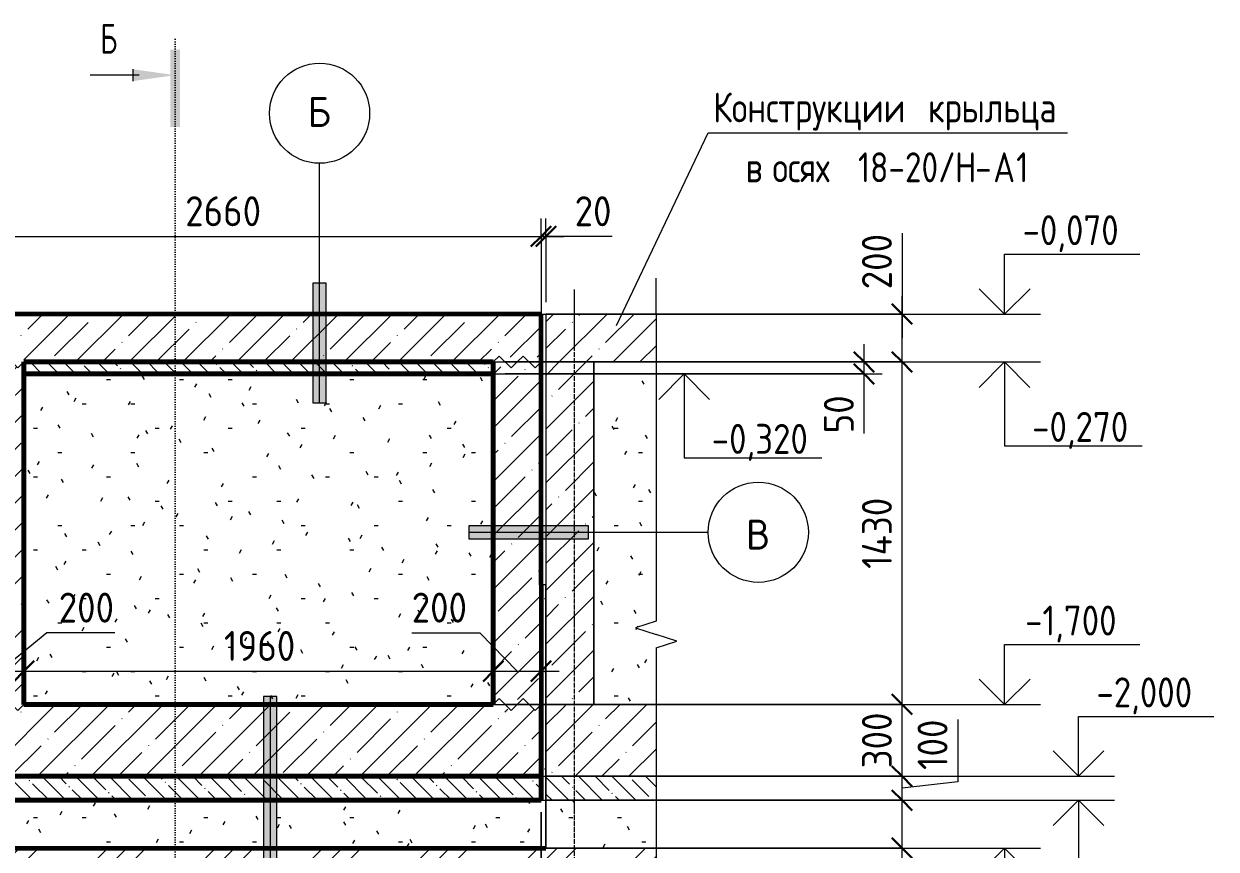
# Model space of a CAD drawing. Header units: millimetres. Extents: x 27128 to 91146, y -4112 to 79300.
# Drawn here: x 63736 to 68715, y -2304 to 1142 of the extents above; entities that cross this region are included whole.
import ezdxf

# ---------------------------------------------------------------- set-up
doc = ezdxf.new("R2010")
doc.units = ezdxf.units.MM
doc.linetypes.add('02 Штрихпунктирная _20 мм_', pattern=[25, 20, -2.5, 0, -2.5])
doc.linetypes.add('04 Пунктир 10мм', pattern=[10, 0, -10])
for name, color, linetype, lineweight in [('AA_Dim', 7, 'Continuous', 9), ('AA_Dim-50', 7, 'Continuous', 9), ('AA_Linii', 7, 'Continuous', 9), ('AA_Oformlenie', 7, 'Continuous', 9), ('AA_Razrez', 7, 'Continuous', 9), ('AA_Vinoska', 7, 'Continuous', 9), ('AA_Visotnaya otmetka', 7, 'Continuous', 9), ('AF_Stena', 7, 'Continuous', 9), ('Оси', 7, 'Continuous', 9)]:
    doc.layers.add(name, color=color, linetype=linetype, lineweight=lineweight)
for name, color, linetype, lineweight, true_color in [('AF_Perekritie', 7, 'Continuous', 60, 0x006a35), ('AF_Perekritie_Грунт', 7, 'Continuous', 60, 0x006a35), ('AF_Perekritie_Опалубка', 7, 'Continuous', 60, 0x006a35), ('AF_Stena_Опалубка', 7, 'Continuous', 20, 0x0063c6), ('KR_Fundament', 7, 'Continuous', 20, 0x804000)]:
    doc.layers.add(name, color=color, linetype=linetype, lineweight=lineweight, true_color=true_color)
doc.styles.add('GOST Common', font='GOST_Common.ttf', dxfattribs={"width": 0.85, "height": 125})
doc.styles.add('GOST Common_1', font='GOST_Common.ttf', dxfattribs={"height": 125})
doc.styles.add('ISOCPEUR', font='isocpeur.TTF', dxfattribs={"width": 0.7, "height": 125})
doc.styles.add('ISOCPEUR_1', font='isocpeur.TTF', dxfattribs={"width": 0.9, "height": 125})
doc.styles.add('ISOCPEUR_2', font='isocpeur.TTF', dxfattribs={"width": 0.85, "height": 125})
doc.dimstyles.new('00_Точн_3_знака__прозр_', dxfattribs={"dimscale": 304.8, "dimtxt": 125.344371, "dimasz": 0.278871, "dimexe": 0.246063, "dimexo": 0.164042, "dimgap": 0.016404, "dimtad": 1, "dimdec": 3, "dimrnd": 0.001, "dimdsep": 46, "dimtxsty": 'ISOCPEUR_1', "dimblk1": 'OBLIQUE', "dimblk2": 'OBLIQUE', "dimsah": 1, "dimcen": 0.09, "dimdle": 0.246063, "dimazin": 0, "dimtfac": 1, "dimtdec": 4, "dimtix": 1, "dimtmove": 1, "dimatfit": 3, "dimfxl": 1, "dimtvp": 1, "dimtolj": 1, "dimtzin": 0, "dimlwd": 18, "dimlwe": 18, "dimarcsym": 2})
doc.dimstyles.new('00_Точн_3_знака__прозр__1', dxfattribs={"dimscale": 304.8, "dimtxt": 125.344371, "dimasz": 0.278871, "dimexe": 0.246063, "dimexo": 0.164042, "dimgap": 0.016404, "dimtad": 1, "dimdec": 3, "dimrnd": 0.001, "dimdsep": 46, "dimtxsty": 'ISOCPEUR_1', "dimblk1": 'OBLIQUE', "dimblk2": 'OBLIQUE', "dimsah": 1, "dimcen": 0.09, "dimdle": 0.246063, "dimazin": 0, "dimtfac": 1, "dimtdec": 4, "dimtix": 1, "dimtmove": 0, "dimatfit": 3, "dimfxl": 1, "dimtvp": 1, "dimtolj": 1, "dimtzin": 0, "dimlwd": 18, "dimlwe": 18, "dimarcsym": 2})
pattern_1 = [(45, (63471.19, -750), (-112.253, 112.253), []), (45, (63583.44, -750), (-112.253, 112.253), [198.438, -39.688, 1.676, -38.011])]
pattern_2 = [(135, (63471.19, -750), (-70.0036, -70.0036), [99, -16.5, 3.3, -16.5]), (135, (63471.19, -680.04), (-70.0036, -70.0036), [])]
pattern_3 = [(0, (63471.19, -750), (406.4, 101.6), [16.764, -288.036, 16.764, -288.036, -1625.6]), (0, (63471.19, -750), (406.4, 101.6), [-609.6, 16.764, -592.836, 16.764, -288.036, -711.2]), (0, (63471.19, -750), (406.4, 101.6), [-1524, 16.764, -186.436, 16.764, -491.236]), (120, (63623.59, -699.2), (-291.1882, 301.1527), [16.764, -288.036, 16.764, -288.036, -1625.6]), (120, (63623.59, -699.2), (-291.1882, 301.1527), [-609.6, 16.764, -592.836, 16.764, -288.036, -711.2]), (120, (63623.59, -699.2), (-291.1882, 301.1527), [-1524, 16.764, -186.436, 16.764, -491.236]), (240, (63674.39, -496), (-115.2118, -402.7527), [16.764, -288.036, 16.764, -288.036, -1625.6]), (240, (63674.39, -496), (-115.2118, -402.7527), [-609.6, 16.764, -592.836, 16.764, -288.036, -711.2]), (240, (63674.39, -496), (-115.2118, -402.7527), [-1524, 16.764, -186.436, 16.764, -491.236])]

# ---------------------------------------------------------------- blocks, each defined once
blk = doc.blocks.new('Сущ песок крыльца 6 - Сущ песок крыльца 6-3862821-А-А Опл')
at = {"layer": 'KR_Fundament', "lineweight": 9}
h = blk.add_hatch(dxfattribs=at)
h.set_pattern_fill('FP_7', style=0, pattern_type=2)
h.set_pattern_definition([(0, (-31944.48, -750), (406.4, 101.6), [16.764, -288.036, 16.764, -288.036, -1625.6]), (0, (-31944.48, -750), (406.4, 101.6), [-609.6, 16.764, -592.836, 16.764, -288.036, -711.2]), (0, (-31944.48, -750), (406.4, 101.6), [-1524, 16.764, -186.436, 16.764, -491.236]), (120, (-31792.08, -699.2), (-291.1882, 301.1527), [16.764, -288.036, 16.764, -288.036, -1625.6]), (120, (-31792.08, -699.2), (-291.1882, 301.1527), [-609.6, 16.764, -592.836, 16.764, -288.036, -711.2]), (120, (-31792.08, -699.2), (-291.1882, 301.1527), [-1524, 16.764, -186.436, 16.764, -491.236]), (240, (-31741.28, -496), (-115.2118, -402.7527), [16.764, -288.036, 16.764, -288.036, -1625.6]), (240, (-31741.28, -496), (-115.2118, -402.7527), [-609.6, 16.764, -592.836, 16.764, -288.036, -711.2]), (240, (-31741.28, -496), (-115.2118, -402.7527), [-1524, 16.764, -186.436, 16.764, -491.236])])
h.paths.add_polyline_path([(-29300.1, -1700), (-29039.7, -1700), (-29039.7, -1464), (-29078.9, -1464), (-29078.9, -1407.7), (-29039.7, -1407.7), (-29126.3, -1380.2), (-29039.7, -1352.7), (-29039.7, -270), (-29300.1, -270), (-29300.1, -1407.7)])
at = {"layer": 'KR_Fundament'}
for p, q in [((-29039.7, -270), (-29300.1, -270)), ((-29300.1, -270), (-29300.1, -1700)), ((-29300.1, -1700), (-29039.7, -1700))]:
    blk.add_line(p, q, dxfattribs=at)
blk = doc.blocks.new('011_ЛинияОбрыва _ЭлУзла_Линия_ - Тип 1-3863014-А-А Опл')
at = {"layer": 'AA_Oformlenie'}
for p, q in [((-29039.7, -70), (-29039.7, -1352.7)), ((-29039.7, -1464), (-29039.7, -2745.5))]:
    blk.add_line(p, q, dxfattribs=at)
blk = doc.blocks.new('Последовательность узлов - 3мм масшт50 маскировка-904230-А-А Опл')
at = {"layer": 'AA_Oformlenie'}
for p, q in [((-34280.1, -1700), (-34255.1, -1675)), ((-34205.1, -1725), (-34255.1, -1675)), ((-34180.1, -1700), (-34155.1, -1675)), ((-34105.1, -1725), (-34155.1, -1675)), ((-34180.1, -1700), (-34205.1, -1725)), ((-34080.1, -1700), (-34105.1, -1725))]:
    blk.add_line(p, q, dxfattribs=at)
blk = doc.blocks.new('Разрез - Номер узла_ спереди-394134-А-А Опл')
at = {"layer": 'AA_Razrez'}
for points in [[(-33294.3, 711.2), (-33334.2, 711.2), (-33334.2, 1034.1), (-33294.3, 1034.1)], [(-33491.2, 902.9), (-33491.2, 952.5), (-33314.5, 927.7)]]:
    blk.add_hatch(color=256, dxfattribs=at).paths.add_polyline_path(points)
for p, q in [((-33491.2, 952.5), (-33491.2, 902.9)), ((-33464.5, 927.7), (-33669.4, 927.7))]:
    blk.add_line(p, q, dxfattribs=at)
blk = doc.blocks.new('Высотные отметки - Стрелка вниз высокая-400290-А-А Опл')
at = {"layer": 'AA_Vinoska'}
for p, q in [((-27425.8, -2100), (-27125.8, -2100)), ((-27275.8, -2100), (-27381.9, -2206.1)), ((-27275.8, -2100), (-27275.8, -2450)), ((-27275.8, -2100), (-27169.8, -2206.1)), ((-27275.8, -2450), (-26700.8, -2450))]:
    blk.add_line(p, q, dxfattribs=at)
blk = doc.blocks.new('Высотные отметки - Стрелка вверх-400292-А-А Опл')
at = {"layer": 'AA_Vinoska'}
for p, q in [((-36819, -950), (-37384, -950)), ((-36819, -1200), (-36819, -950)), ((-36819, -1200), (-36925.1, -1093.9)), ((-36819, -1200), (-36712.9, -1093.9)), ((-36669, -1200), (-36969, -1200))]:
    blk.add_line(p, q, dxfattribs=at)
blk = doc.blocks.new('DIMBLOCK28-А-А Опл')
at = {"layer": 'AA_Dim-50', "color": 30, "lineweight": 30, "true_color": 0xff8000, "transparency": 16777216}
for p, q in [((67403.5, -2100), (67361, -2057.5)), ((67403.5, -2100), (67446, -2142.5)), ((67403.5, -2300), (67361, -2257.5)), ((67403.5, -2300), (67446, -2342.5))]:
    blk.add_line(p, q, dxfattribs=at)
at = {"layer": 'AA_Dim-50', "color": 30, "lineweight": 18, "true_color": 0xff8000, "transparency": 16777216}
for p, q in [((65945.6, -2100), (67478.5, -2100)), ((67403.5, -2100), (65945.6, -2100)), ((67403.5, -2375), (67403.5, -2100)), ((67403.5, -2360.8), (67403.5, -2200)), ((65965.6, -2300), (67478.5, -2300)), ((67403.5, -2300), (65965.6, -2300)), ((67403.5, -2644.9), (67403.5, -2360.8))]:
    blk.add_line(p, q, dxfattribs=at)
at = {"layer": 'AA_Dim-50', "color": 0, "lineweight": 18, "transparency": 16777216, "insert": (67235.6, -2644.9), "char_height": 125, "width": 280.961, "attachment_point": 1, "rotation": 90, "line_spacing_factor": 1.135194, "style": 'ISOCPEUR_1'}
blk.add_mtext('200', dxfattribs=at)
blk = doc.blocks.new('_Oblique')
at = {"color": 0, "linetype": 'ByBlock', "lineweight": -2}
blk.add_line((-0.5, -0.5), (0.5, 0.5), dxfattribs=at)
blk = doc.blocks.new('DIMBLOCK29-А-А Опл')
at = {"layer": 'AA_Dim-50', "color": 30, "lineweight": 18, "true_color": 0xff8000, "transparency": 16777216}
for p, q in [((67635.9, -1763.1), (67635.9, -2023.6)), ((65945.6, -2000), (67478.5, -2000)), ((67403.5, -2000), (65945.6, -2000)), ((67403.5, -2100), (67403.5, -2000)), ((67635.9, -2023.6), (67403.5, -2050)), ((65945.6, -2100), (67478.5, -2100)), ((67403.5, -2100), (65945.6, -2100))]:
    blk.add_line(p, q, dxfattribs=at)
at = {"layer": 'AA_Dim-50', "color": 30, "lineweight": 30, "true_color": 0xff8000, "transparency": 16777216}
for p, q in [((67403.5, -2000), (67361, -1957.5)), ((67403.5, -2000), (67446, -2042.5)), ((67403.5, -2100), (67361, -2057.5)), ((67403.5, -2100), (67446, -2142.5))]:
    blk.add_line(p, q, dxfattribs=at)
at = {"layer": 'AA_Dim-50', "color": 0, "lineweight": 18, "transparency": 16777216, "insert": (67468, -1973.6), "char_height": 125, "width": 252.581, "attachment_point": 1, "rotation": 90, "line_spacing_factor": 1.135194, "style": 'ISOCPEUR_1'}
blk.add_mtext('100', dxfattribs=at)
blk = doc.blocks.new('DIMBLOCK30-А-А Опл')
at = {"layer": 'AA_Dim-50', "color": 30, "lineweight": 30, "true_color": 0xff8000, "transparency": 16777216}
for p, q in [((67403.5, -1700), (67361, -1657.5)), ((67403.5, -1700), (67446, -1742.5)), ((67403.5, -2000), (67361, -1957.5)), ((67403.5, -2000), (67446, -2042.5))]:
    blk.add_line(p, q, dxfattribs=at)
at = {"layer": 'AA_Dim-50', "color": 30, "lineweight": 18, "true_color": 0xff8000, "transparency": 16777216}
for p, q in [((65745.6, -1700), (67478.5, -1700)), ((67403.5, -1700), (65745.6, -1700)), ((67403.5, -2000), (67403.5, -1700)), ((65945.6, -2000), (67478.5, -2000)), ((67403.5, -2000), (65945.6, -2000))]:
    blk.add_line(p, q, dxfattribs=at)
at = {"layer": 'AA_Dim-50', "color": 0, "lineweight": 18, "transparency": 16777216, "insert": (67235.6, -1967.1), "char_height": 125, "width": 280.961, "attachment_point": 1, "rotation": 90, "line_spacing_factor": 1.135194, "style": 'ISOCPEUR_1'}
blk.add_mtext('300', dxfattribs=at)
blk = doc.blocks.new('DIMBLOCK31-А-А Опл')
at = {"layer": 'AA_Dim-50', "color": 30, "lineweight": 30, "true_color": 0xff8000, "transparency": 16777216}
for p, q in [((67403.5, -270), (67361, -227.5)), ((67403.5, -270), (67446, -312.5)), ((67403.5, -1700), (67361, -1657.5)), ((67403.5, -1700), (67446, -1742.5))]:
    blk.add_line(p, q, dxfattribs=at)
at = {"layer": 'AA_Dim-50', "color": 30, "lineweight": 18, "true_color": 0xff8000, "transparency": 16777216}
for p, q in [((65745.6, -270), (67478.5, -270)), ((67403.5, -270), (65745.6, -270)), ((67403.5, -1700), (67403.5, -270)), ((65745.6, -1700), (67478.5, -1700)), ((67403.5, -1700), (65745.6, -1700))]:
    blk.add_line(p, q, dxfattribs=at)
at = {"layer": 'AA_Dim-50', "color": 0, "lineweight": 18, "transparency": 16777216, "insert": (67235.6, -1134), "char_height": 125, "width": 357.586, "attachment_point": 1, "rotation": 90, "line_spacing_factor": 1.135194, "style": 'ISOCPEUR_1'}
blk.add_mtext('1430', dxfattribs=at)
blk = doc.blocks.new('DIMBLOCK32-А-А Опл')
at = {"layer": 'AA_Dim-50', "color": 30, "lineweight": 18, "true_color": 0xff8000, "transparency": 16777216}
for p, q in [((67403.5, 267.8), (67403.5, -16.4)), ((67403.5, -270), (67403.5, 5)), ((67403.5, -16.4), (67403.5, -170)), ((65945.6, -70), (67478.5, -70)), ((67403.5, -70), (65945.6, -70)), ((65745.6, -270), (67478.5, -270)), ((67403.5, -270), (65745.6, -270))]:
    blk.add_line(p, q, dxfattribs=at)
at = {"layer": 'AA_Dim-50', "color": 30, "lineweight": 30, "true_color": 0xff8000, "transparency": 16777216}
for p, q in [((67403.5, -70), (67361, -27.5)), ((67403.5, -70), (67446, -112.5)), ((67403.5, -270), (67361, -227.5)), ((67403.5, -270), (67446, -312.5))]:
    blk.add_line(p, q, dxfattribs=at)
at = {"layer": 'AA_Dim-50', "color": 0, "lineweight": 18, "transparency": 16777216, "insert": (67235.6, 33.6), "char_height": 125, "width": 280.961, "attachment_point": 1, "rotation": 90, "line_spacing_factor": 1.135194, "style": 'ISOCPEUR_1'}
blk.add_mtext('200', dxfattribs=at)
blk = doc.blocks.new('DIMBLOCK37-А-А Опл')
at = {"layer": 'AA_Dim-50', "color": 30, "lineweight": 18, "true_color": 0xff8000, "transparency": 16777216}
for p, q in [((61135.6, 254.2), (61135.6, 329.2)), ((63235.6, 254.2), (63235.6, 329.2)), ((65895.6, 254.2), (65895.6, 329.2)), ((61060.6, 254.2), (63235.6, 254.2)), ((61135.6, 254.2), (61135.6, -1020)), ((63235.6, 254.2), (63235.6, -20)), ((65895.6, 254.2), (65895.6, -220))]:
    blk.add_line(p, q, dxfattribs=at)
at = {"layer": 'AA_Dim-50', "color": 30, "lineweight": 30, "true_color": 0xff8000, "transparency": 16777216}
for p, q in [((61135.6, 254.2), (61093.1, 211.7)), ((61135.6, 254.2), (61178.1, 296.7)), ((63235.6, 254.2), (63193.1, 211.7)), ((63235.6, 254.2), (63278.1, 296.7)), ((65895.6, 254.2), (65853.1, 211.7)), ((65895.6, 254.2), (65938.1, 296.7))]:
    blk.add_line(p, q, dxfattribs=at)
at = {"layer": 'AA_Dim-50', "color": 0, "lineweight": 18, "transparency": 16777216, "insert": (61807.2, 422), "char_height": 125, "width": 908.155, "attachment_point": 1, "line_spacing_factor": 1.135194, "style": 'ISOCPEUR_1'}
blk.add_mtext('7х300=2100', dxfattribs=at)
blk = doc.blocks.new('_None')
blk = doc.blocks.new('DIMBLOCK38-А-А Опл')
at = {"layer": 'AA_Dim-50', "color": 30, "lineweight": 18, "true_color": 0xff8000, "transparency": 16777216}
for p, q in [((63235.6, 254.2), (63235.6, 329.2)), ((65895.6, 254.2), (65895.6, 329.2)), ((65915.6, 254.2), (65915.6, 329.2)), ((63235.6, 254.2), (65895.6, 254.2)), ((63235.6, 254.2), (63235.6, -20)), ((65895.6, 254.2), (65895.6, -220)), ((65915.6, 254.2), (65915.6, -20))]:
    blk.add_line(p, q, dxfattribs=at)
at = {"layer": 'AA_Dim-50', "color": 30, "lineweight": 30, "true_color": 0xff8000, "transparency": 16777216}
for p, q in [((63235.6, 254.2), (63193.1, 211.7)), ((63235.6, 254.2), (63278.1, 296.7)), ((65895.6, 254.2), (65853.1, 211.7)), ((65915.6, 254.2), (65873.1, 211.7)), ((65895.6, 254.2), (65938.1, 296.7)), ((65915.6, 254.2), (65958.1, 296.7))]:
    blk.add_line(p, q, dxfattribs=at)
at = {"layer": 'AA_Dim-50', "color": 0, "lineweight": 18, "transparency": 16777216, "insert": (64409.5, 422), "char_height": 125, "width": 374.614, "attachment_point": 1, "line_spacing_factor": 1.135194, "style": 'ISOCPEUR_1'}
blk.add_mtext('2660', dxfattribs=at)
blk = doc.blocks.new('DIMBLOCK39-А-А Опл')
at = {"layer": 'AA_Dim-50', "color": 30, "lineweight": 18, "true_color": 0xff8000, "transparency": 16777216}
for p, q in [((65895.6, 254.2), (65895.6, 329.2)), ((65915.6, 254.2), (65915.6, 329.2)), ((65895.6, 254.2), (65990.6, 254.2)), ((65895.6, 254.2), (65895.6, -220)), ((65985.8, 254.2), (65905.6, 254.2)), ((65915.6, 254.2), (65915.6, -20)), ((66191.9, 254.2), (65985.8, 254.2))]:
    blk.add_line(p, q, dxfattribs=at)
at = {"layer": 'AA_Dim-50', "color": 30, "lineweight": 30, "true_color": 0xff8000, "transparency": 16777216}
for p, q in [((65895.6, 254.2), (65853.1, 211.7)), ((65915.6, 254.2), (65873.1, 211.7)), ((65895.6, 254.2), (65938.1, 296.7)), ((65915.6, 254.2), (65958.1, 296.7))]:
    blk.add_line(p, q, dxfattribs=at)
at = {"layer": 'AA_Dim-50', "color": 0, "lineweight": 18, "transparency": 16777216, "insert": (66035.8, 422), "char_height": 125, "width": 187.307, "attachment_point": 1, "line_spacing_factor": 1.135194, "style": 'ISOCPEUR_1'}
blk.add_mtext('20', dxfattribs=at)
blk = doc.blocks.new('DIMBLOCK43-А-А Опл')
at = {"layer": 'AA_Dim-50', "color": 30, "lineweight": 18, "true_color": 0xff8000, "transparency": 16777216}
for p, q in [((63831.2, -1401.1), (63635.6, -1561.1)), ((64115.4, -1401.1), (63831.2, -1401.1)), ((63535.6, -1551), (63535.6, -1636.1)), ((63535.6, -1561.1), (63535.6, -1551)), ((63535.6, -1561.1), (63735.6, -1561.1)), ((63735.6, -1551), (63735.6, -1636.1)), ((63735.6, -1561.1), (63735.6, -1551))]:
    blk.add_line(p, q, dxfattribs=at)
at = {"layer": 'AA_Dim-50', "color": 30, "lineweight": 30, "true_color": 0xff8000, "transparency": 16777216}
for p, q in [((63535.6, -1561.1), (63578.1, -1518.6)), ((63735.6, -1561.1), (63778.1, -1518.6)), ((63535.6, -1561.1), (63493.1, -1603.6)), ((63735.6, -1561.1), (63693.1, -1603.6))]:
    blk.add_line(p, q, dxfattribs=at)
at = {"layer": 'AA_Dim-50', "color": 0, "lineweight": 18, "transparency": 16777216, "insert": (63881.2, -1233.2), "char_height": 125, "width": 280.961, "attachment_point": 1, "line_spacing_factor": 1.135194, "style": 'ISOCPEUR_1'}
blk.add_mtext('200', dxfattribs=at)
blk = doc.blocks.new('DIMBLOCK44-А-А Опл')
at = {"layer": 'AA_Dim-50', "color": 30, "lineweight": 30, "true_color": 0xff8000, "transparency": 16777216}
for p, q in [((63735.6, -1561.1), (63778.1, -1518.6)), ((65695.6, -1561.1), (65738.1, -1518.6)), ((63735.6, -1561.1), (63693.1, -1603.6)), ((65695.6, -1561.1), (65653.1, -1603.6))]:
    blk.add_line(p, q, dxfattribs=at)
at = {"layer": 'AA_Dim-50', "color": 30, "lineweight": 18, "true_color": 0xff8000, "transparency": 16777216}
for p, q in [((63735.6, -1551), (63735.6, -1636.1)), ((63735.6, -1561.1), (63735.6, -1551)), ((63735.6, -1561.1), (65695.6, -1561.1)), ((65695.6, -1551), (65695.6, -1636.1)), ((65695.6, -1561.1), (65695.6, -1551))]:
    blk.add_line(p, q, dxfattribs=at)
at = {"layer": 'AA_Dim-50', "color": 0, "lineweight": 18, "transparency": 16777216, "insert": (64571.3, -1393.3), "char_height": 125, "width": 346.234, "attachment_point": 1, "line_spacing_factor": 1.135194, "style": 'ISOCPEUR_1'}
blk.add_mtext('1960', dxfattribs=at)
blk = doc.blocks.new('DIMBLOCK45-А-А Опл')
at = {"layer": 'AA_Dim-50', "color": 30, "lineweight": 18, "true_color": 0xff8000, "transparency": 16777216}
for p, q in [((65355.3, -1401.1), (65639.5, -1401.1)), ((65639.5, -1401.1), (65795.6, -1561.1)), ((65695.6, -1551), (65695.6, -1636.1)), ((65695.6, -1561.1), (65695.6, -1551)), ((65695.6, -1561.1), (65970.6, -1561.1)), ((65895.6, -1551), (65895.6, -1636.1)), ((65895.6, -1561.1), (65895.6, -1551))]:
    blk.add_line(p, q, dxfattribs=at)
at = {"layer": 'AA_Dim-50', "color": 30, "lineweight": 30, "true_color": 0xff8000, "transparency": 16777216}
for p, q in [((65695.6, -1561.1), (65738.1, -1518.6)), ((65895.6, -1561.1), (65938.1, -1518.6)), ((65695.6, -1561.1), (65653.1, -1603.6)), ((65895.6, -1561.1), (65853.1, -1603.6))]:
    blk.add_line(p, q, dxfattribs=at)
at = {"layer": 'AA_Dim-50', "color": 0, "lineweight": 18, "transparency": 16777216, "insert": (65355.3, -1233.2), "char_height": 125, "width": 280.961, "attachment_point": 1, "line_spacing_factor": 1.135194, "style": 'ISOCPEUR_1'}
blk.add_mtext('200', dxfattribs=at)
blk = doc.blocks.new('010_Флажок только номер _ТиповАннот_ - Узел А-3858033-А-А Опл')
at = {"layer": 'AA_Vinoska'}
blk.add_hatch(color=256, dxfattribs=at).paths.add_polyline_path([(-30679.1, -2416.4), (-30679.1, -1666.4), (-30624.1, -1666.4), (-30624.1, -2416.4)])
for p, q in [((-30624.1, -1666.4), (-30679.1, -1666.4)), ((-30679.1, -1666.4), (-30679.1, -2416.4)), ((-30651.6, -1666.4), (-30651.6, -2916.4)), ((-30624.1, -2416.4), (-30624.1, -1666.4)), ((-30679.1, -2416.4), (-30624.1, -2416.4))]:
    blk.add_line(p, q, dxfattribs=at)
blk.add_circle((-30651.6, -3125.5), 209.1, dxfattribs=at)
blk = doc.blocks.new('010_Флажок только номер _ТиповАннот_ - Узел В-3858277-А-А Опл')
at = {"layer": 'AA_Vinoska'}
blk.add_hatch(color=256, dxfattribs=at).paths.add_polyline_path([(-29322, -1008.6), (-29822, -1008.6), (-29822, -953.6), (-29322, -953.6)])
for p, q in [((-29322, -953.6), (-29822, -953.6)), ((-29822, -953.6), (-29822, -1008.6)), ((-29822, -981.1), (-28822, -981.1)), ((-29322, -1008.6), (-29322, -953.6)), ((-29822, -1008.6), (-29322, -1008.6))]:
    blk.add_line(p, q, dxfattribs=at)
blk.add_circle((-28613, -981.1), 209.1, dxfattribs=at)
blk = doc.blocks.new('010_Флажок только номер _ТиповАннот_ - Узел Б-3879313-А-А Опл')
at = {"layer": 'AA_Vinoska'}
blk.add_hatch(color=256, dxfattribs=at).paths.add_polyline_path([(-30417.6, 59.6), (-30417.6, -440.4), (-30472.6, -440.4), (-30472.6, 59.6)])
for p, q in [((-30445.1, -440.4), (-30445.1, 559.6)), ((-30417.6, 59.6), (-30472.6, 59.6)), ((-30472.6, 59.6), (-30472.6, -440.4)), ((-30417.6, -440.4), (-30417.6, 59.6)), ((-30472.6, -440.4), (-30417.6, -440.4))]:
    blk.add_line(p, q, dxfattribs=at)
blk.add_circle((-30445.1, 768.7), 209.1, dxfattribs=at)
blk = doc.blocks.new('DIMBLOCK48-А-А Опл')
at = {"layer": 'AA_Dim-50', "color": 30, "lineweight": 18, "true_color": 0xff8000, "transparency": 16777216}
for p, q in [((67244.5, -395), (67244.5, -195)), ((65745.6, -270), (67319.5, -270)), ((67244.5, -270), (65745.6, -270)), ((67244.5, -362.1), (67244.5, -295)), ((65745.6, -320), (67319.5, -320)), ((67244.5, -320), (65745.6, -320)), ((67244.5, -568.2), (67244.5, -362.1))]:
    blk.add_line(p, q, dxfattribs=at)
at = {"layer": 'AA_Dim-50', "color": 30, "lineweight": 30, "true_color": 0xff8000, "transparency": 16777216}
for p, q in [((67244.5, -270), (67202, -227.5)), ((67244.5, -320), (67202, -277.5)), ((67244.5, -270), (67287, -312.5)), ((67244.5, -320), (67287, -362.5))]:
    blk.add_line(p, q, dxfattribs=at)
at = {"layer": 'AA_Dim-50', "color": 0, "lineweight": 18, "transparency": 16777216, "insert": (67076.7, -568.2), "char_height": 125, "width": 187.307, "attachment_point": 1, "rotation": 90, "line_spacing_factor": 1.135194, "style": 'ISOCPEUR_1'}
blk.add_mtext('50', dxfattribs=at)
blk = doc.blocks.new('DIMBLOCK51-А-А Опл')
at = {"layer": 'AA_Dim-50', "color": 30, "lineweight": 18, "true_color": 0xff8000, "transparency": 16777216}
for p, q in [((61035.6, -2050), (61035.6, -3491.5)), ((61035.6, -3416.5), (61035.6, -2050)), ((65895.6, -2150), (65895.6, -3491.5)), ((65895.6, -3416.5), (65895.6, -2150)), ((61035.6, -3416.5), (65895.6, -3416.5))]:
    blk.add_line(p, q, dxfattribs=at)
at = {"layer": 'AA_Dim-50', "color": 30, "lineweight": 30, "true_color": 0xff8000, "transparency": 16777216}
for p, q in [((61035.6, -3416.5), (61078.1, -3374)), ((65895.6, -3416.5), (65938.1, -3374)), ((61035.6, -3416.5), (60993.1, -3459)), ((65895.6, -3416.5), (65853.1, -3459))]:
    blk.add_line(p, q, dxfattribs=at)
at = {"layer": 'AA_Dim-50', "color": 0, "lineweight": 18, "transparency": 16777216, "insert": (63304.8, -3248.7), "char_height": 125, "width": 385.966, "attachment_point": 1, "line_spacing_factor": 1.135194, "style": 'ISOCPEUR_1'}
blk.add_mtext('4860', dxfattribs=at)
blk = doc.blocks.new('DIMBLOCK52-А-А Опл')
at = {"layer": 'AA_Dim-50', "color": 30, "lineweight": 18, "true_color": 0xff8000, "transparency": 16777216}
for p, q in [((65895.6, -2150), (65895.6, -3491.5)), ((65895.6, -3416.5), (65895.6, -2150)), ((65895.6, -3416.5), (66110.6, -3416.5)), ((66097.6, -3416.5), (65965.6, -3416.5)), ((66035.6, -3406.4), (66035.6, -3491.5)), ((66035.6, -3416.5), (66035.6, -3406.4)), ((66367.6, -3416.5), (66097.6, -3416.5))]:
    blk.add_line(p, q, dxfattribs=at)
at = {"layer": 'AA_Dim-50', "color": 30, "lineweight": 30, "true_color": 0xff8000, "transparency": 16777216}
for p, q in [((65895.6, -3416.5), (65938.1, -3374)), ((66035.6, -3416.5), (66078.1, -3374)), ((65895.6, -3416.5), (65853.1, -3459)), ((66035.6, -3416.5), (65993.1, -3459))]:
    blk.add_line(p, q, dxfattribs=at)
at = {"layer": 'AA_Dim-50', "color": 0, "lineweight": 18, "transparency": 16777216, "insert": (66147.6, -3248.7), "char_height": 125, "width": 263.933, "attachment_point": 1, "line_spacing_factor": 1.135194, "style": 'ISOCPEUR_1'}
blk.add_mtext('140', dxfattribs=at)
blk = doc.blocks.new('010_Текст с выноской - Текст 2 строки-3720126-А-А Опл')
at = {"layer": 'AA_Vinoska'}
blk.add_line((-28822, 686.4), (-27322, 686.4), dxfattribs=at)

msp = doc.modelspace()

# ---------------------------------------------------------------- hatches: boundary and pattern name
at = {"layer": 'AF_Perekritie', "lineweight": 9}
h = msp.add_hatch(dxfattribs=at)
h.set_pattern_fill('FP_4', style=0, pattern_type=2)
h.set_pattern_definition(pattern_1)
h.paths.add_polyline_path([(64796.1681, -270), (65695.6088, -270), (65695.6088, -250), (65895.6088, -250), (65895.6088, -70), (63535.6088, -70), (63535.6088, -250), (63735.6088, -250), (63735.6088, -270)])
h = msp.add_hatch(dxfattribs=at)
h.set_pattern_fill('FP_4', style=0, pattern_type=2)
h.set_pattern_definition(pattern_1)
h.paths.add_polyline_path([(65915.6088, -270), (66376.0151, -270), (66376.0151, -70), (65915.6088, -70)])
h = msp.add_hatch(dxfattribs=at)
h.set_pattern_fill('FP_6', style=0, pattern_type=2)
h.set_pattern_definition(pattern_2)
h.paths.add_polyline_path([(63735.6088, -320), (65695.6088, -320), (65695.6088, -270), (63735.6088, -270), (63735.6088, -290)])
h = msp.add_hatch(dxfattribs=at)
h.set_pattern_fill('FP_5', style=0, pattern_type=2)
h.set_pattern_definition([(45, (63471.2, -750), (-224.506, 224.506), []), (45, (63550.56, -750), (0, 449.013), []), (45, (63391.8, -750), (0, 449.013), [])])
h.paths.add_polyline_path([(60125.315, -2745.4713), (63340.6088, -2745.4713), (63368.1088, -2658.8688), (63395.6088, -2745.4713), (63395.6088, -2706.2186), (63451.9174, -2706.2186), (63451.9174, -2745.4713), (66376.0151, -2745.4713), (66376.0151, -2300), (60435.6088, -2300), (59885.6088, -1200), (59535.6088, -1200), (59535.6088, -1917.7357), (59622.2113, -1945.2357), (59535.6088, -1972.7357), (59574.8615, -1972.7357), (59574.8615, -2029.0443), (59535.6088, -2029.0443), (59535.6088, -2745.4713), (59622.2113, -2745.4713)])
h = msp.add_hatch(dxfattribs=at)
h.set_pattern_fill('FP_4', style=0, pattern_type=2)
h.set_pattern_definition(pattern_1)
h.paths.add_polyline_path([(65695.6088, -2000), (65895.6088, -2000), (65895.6088, -1720), (65695.6088, -1720), (65695.6088, -1700), (63735.6088, -1700), (63735.6088, -1720), (63535.6088, -1720), (63535.6088, -1700), (61335.6088, -1700), (61335.6088, -1720), (61135.6088, -1720), (61135.6088, -1700), (61035.6088, -1700), (61035.6088, -2000), (64796.1681, -2000)])
h = msp.add_hatch(dxfattribs=at)
h.set_pattern_fill('FP_4', style=0, pattern_type=2)
h.set_pattern_definition(pattern_1)
h.paths.add_polyline_path([(65915.6088, -2000), (66376.0151, -2000), (66376.0151, -1700), (65915.6088, -1700)])
h = msp.add_hatch(dxfattribs=at)
h.set_pattern_fill('FP_6', style=0, pattern_type=2)
h.set_pattern_definition(pattern_2)
h.paths.add_polyline_path([(63007.3989, -2100), (65895.6088, -2100), (65895.6088, -2000), (60935.6088, -2000), (60935.6088, -2100), (61218.6296, -2100)])
h = msp.add_hatch(dxfattribs=at)
h.set_pattern_fill('FP_6', style=0, pattern_type=2)
h.set_pattern_definition(pattern_2)
h.paths.add_polyline_path([(65915.6088, -2100), (66376.0151, -2100), (66376.0151, -2000), (65915.6088, -2000)])
at = {"layer": 'AF_Stena'}
h = msp.add_hatch(dxfattribs=at)
h.set_pattern_fill('FP_4', color=256, style=0, pattern_type=2)
h.set_pattern_definition(pattern_1)
h.paths.add_polyline_path([(63735.6088, -1680), (63735.6088, -290), (63535.6088, -290), (63535.6088, -1680), (63635.6088, -1680)])
h = msp.add_hatch(dxfattribs=at)
h.set_pattern_fill('FP_4', color=256, style=0, pattern_type=2)
h.set_pattern_definition(pattern_1)
h.paths.add_polyline_path([(65703.6088, -1680), (65895.6088, -1680), (65895.6088, -290), (65695.6088, -290), (65695.6088, -1680)])
h = msp.add_hatch(dxfattribs=at)
h.set_pattern_fill('FP_4', color=256, style=0, pattern_type=2)
h.set_pattern_definition(pattern_1)
h.paths.add_polyline_path([(66115.6088, -1700), (66115.6088, -270), (65915.6088, -270), (65915.6088, -1700)])
at = {"layer": 'KR_Fundament', "lineweight": 9}
h = msp.add_hatch(dxfattribs=at)
h.set_pattern_fill('FP_7', style=0, pattern_type=2)
h.set_pattern_definition(pattern_3)
h.paths.add_polyline_path([(63007.3989, -1700), (63535.6088, -1700), (63535.6088, -320), (63494.6258, -320), (61335.6088, -1399.5085), (61335.6088, -1700)])
h.paths.add_polyline_path([(65695.6088, -1700), (65695.6088, -320), (63735.6088, -320), (63735.6088, -1700), (64796.1681, -1700)])
h = msp.add_hatch(dxfattribs=at)
h.set_pattern_fill('FP_7', style=0, pattern_type=2)
h.set_pattern_definition(pattern_3)
h.paths.add_polyline_path([(65915.6088, -2300), (65915.6088, -1200), (65895.6088, -1200), (65895.6088, -2100), (60935.6088, -2100), (60935.6088, -2000), (61035.6088, -2000), (61035.6088, -1700), (61135.6088, -1700), (61135.6088, -1200), (59885.6088, -1200), (60435.6088, -2300), (64796.1681, -2300)])
h = msp.add_hatch(dxfattribs=at)
h.set_pattern_fill('FP_7', style=0, pattern_type=2)
h.set_pattern_definition(pattern_3)
h.paths.add_polyline_path([(65915.6088, -2300), (66376.0151, -2300), (66376.0151, -2100), (65915.6088, -2100)])

# ---------------------------------------------------------------- linework, layer by layer
at = {"layer": 'AA_Linii'}
for p, q in [((65915.6088, -1200), (65895.6088, -1200)), ((65915.6088, -2300), (65915.6088, -1200))]:
    msp.add_line(p, q, dxfattribs=at)
at = {"layer": 'AA_Razrez', "color": 7, "linetype": '04 Пунктир 10мм', "true_color": 0xffffff}
msp.add_line((64367.0964, 1077.709), (64367.0964, -3149.9748), dxfattribs=at)
at = {"layer": 'AA_Vinoska'}
for p, q in [((66210.0065, -118.3005), (66593.7033, 686.419)), ((66376.0151, -70), (66376.0151, 80)), ((66376.0151, -1352.7357), (66289.4125, -1380.2357)), ((66289.4125, -1380.2357), (66376.0151, -1407.7357)), ((66462.6652, -1435.89), (66376.0151, -1407.7357)), ((66376.0151, -1464.0443), (66462.6652, -1435.89))]:
    msp.add_line(p, q, dxfattribs=at)
at = {"layer": 'AA_Visotnaya otmetka', "color": 92, "true_color": 0x00cc00}
for p, q in [((64532.454, -70), (67536.6571, -70)), ((67536.6571, -70), (67831.3474, -70)), ((65501.3358, -1700), (67126.5908, -1700)), ((67126.5908, -1700), (67831.3474, -1700)), ((65611.3615, -2000), (67870.5914, -2000)), ((67870.5914, -2000), (68139.8467, -2000))]:
    msp.add_line(p, q, dxfattribs=at)
at = {"layer": 'AA_Visotnaya otmetka'}
for p, q in [((65532.0015, -270), (67324.8231, -270)), ((67324.8231, -270), (67831.3474, -270)), ((65592.22, -320), (65999.8148, -320)), ((65999.8148, -320), (66493.2192, -320)), ((64651.0497, -2100), (65738.4336, -2100)), ((65738.4336, -2100), (68139.8467, -2100)), ((65338.7455, -2300), (66110.1844, -2300)), ((66110.1844, -2300), (67831.3474, -2300))]:
    msp.add_line(p, q, dxfattribs=at)
at = {"layer": 'AF_Perekritie_Грунт', "lineweight": 20}
for p, q in [((65915.6088, -2300), (60435.6088, -2300)), ((66376.0151, -2300), (65915.6088, -2300))]:
    msp.add_line(p, q, dxfattribs=at)
at = {"layer": 'AF_Perekritie_Опалубка'}
for p, q in [((65895.6088, -70), (63535.6088, -70)), ((65895.6088, -270), (65895.6088, -70)), ((63735.6088, -270), (65695.6088, -270))]:
    msp.add_line(p, q, dxfattribs=at)
at = {"layer": 'AF_Perekritie_Опалубка', "lineweight": 20}
for p, q in [((66376.0151, -70), (65915.6088, -70)), ((65915.6088, -70), (65915.6088, -270)), ((65915.6088, -270), (66376.0151, -270))]:
    msp.add_line(p, q, dxfattribs=at)
at = {"layer": 'AF_Stena_Опалубка', "lineweight": 60}
for p, q in [((63735.6088, -1700), (63735.6088, -270)), ((65695.6088, -270), (65695.6088, -1700)), ((65895.6088, -1200), (65895.6088, -270))]:
    msp.add_line(p, q, dxfattribs=at)
at = {"layer": 'AF_Stena_Опалубка'}
for p, q in [((65695.6088, -270), (63735.6088, -270)), ((65695.6088, -1700), (65695.6088, -270)), ((66115.6088, -270), (65915.6088, -270)), ((65915.6088, -270), (65915.6088, -1700)), ((66115.6088, -1700), (66115.6088, -270)), ((66376.0151, -270), (66115.6088, -270)), ((66115.6088, -270), (66115.6088, -1700)), ((65895.6088, -1700), (65895.6088, -1200)), ((63735.6088, -1700), (65695.6088, -1700)), ((65915.6088, -1700), (66115.6088, -1700)), ((66115.6088, -1700), (66376.0151, -1700))]:
    msp.add_line(p, q, dxfattribs=at)
at = {"layer": 'KR_Fundament', "lineweight": 60}
for p, q in [((65695.6088, -270), (63735.6088, -270)), ((63735.6088, -270), (63735.6088, -320)), ((65695.6088, -320), (65695.6088, -270)), ((65695.6088, -320), (63735.6088, -320)), ((63735.6088, -320), (63735.6088, -1700)), ((63735.6088, -320), (65695.6088, -320)), ((65695.6088, -1700), (65695.6088, -320)), ((65895.6088, -1200), (65895.6088, -2100)), ((65695.6088, -1700), (63735.6088, -1700)), ((63735.6088, -1700), (65695.6088, -1700)), ((65895.6088, -2000), (65895.6088, -1700)), ((65895.6088, -2000), (60935.6088, -2000)), ((61035.6088, -2000), (65895.6088, -2000)), ((65895.6088, -2100), (65895.6088, -2000)), ((60935.6088, -2100), (65895.6088, -2100)), ((65895.6088, -2100), (60935.6088, -2100)), ((60435.6088, -2300), (65915.6088, -2300))]:
    msp.add_line(p, q, dxfattribs=at)
at = {"layer": 'KR_Fundament'}
for p, q in [((66376.0151, -1700), (65915.6088, -1700)), ((65915.6088, -1700), (65915.6088, -2000)), ((65915.6088, -2000), (66376.0151, -2000)), ((66376.0151, -2000), (65915.6088, -2000)), ((65915.6088, -2000), (65915.6088, -2100)), ((66376.0151, -2100), (65915.6088, -2100)), ((65915.6088, -2100), (65915.6088, -2300)), ((65915.6088, -2100), (66376.0151, -2100)), ((65915.6088, -2300), (66376.0151, -2300))]:
    msp.add_line(p, q, dxfattribs=at)
at = {"layer": 'Оси'}
msp.add_line((66035.6088, -216.7931), (66035.6088, 33.2069), dxfattribs=at)
at = {"layer": 'Оси', "linetype": '02 Штрихпунктирная _20 мм_'}
msp.add_line((66035.6088, -3461.6561), (66035.6088, -216.7931), dxfattribs=at)

# ---------------------------------------------------------------- block references
at = {"layer": 'AA_Oformlenie'}
for name, p in [('011_ЛинияОбрыва _ЭлУзла_Линия_ - Тип 1-3863014-А-А Опл', (95415.6704, 0)), ('Последовательность узлов - 3мм масшт50 маскировка-904230-А-А Опл', (97815.6704, 1430)), ('Последовательность узлов - 3мм масшт50 маскировка-904230-А-А Опл', (99975.6704, 1430)), ('Последовательность узлов - 3мм масшт50 маскировка-904230-А-А Опл', (97815.6704, 0)), ('Последовательность узлов - 3мм масшт50 маскировка-904230-А-А Опл', (99975.6704, 0))]:
    msp.add_blockref(name, p, dxfattribs=at)
at = {"layer": 'AA_Razrez'}
msp.add_blockref('Разрез - Номер узла_ спереди-394134-А-А Опл', (97681.6363, 0), dxfattribs=at)
at = {"layer": 'AA_Vinoska'}
for name in ['010_Флажок только номер _ТиповАннот_ - Узел Б-3879313-А-А Опл', '010_Текст с выноской - Текст 2 строки-3720126-А-А Опл', '010_Флажок только номер _ТиповАннот_ - Узел В-3858277-А-А Опл', '010_Флажок только номер _ТиповАннот_ - Узел А-3858033-А-А Опл', 'Высотные отметки - Стрелка вниз высокая-400290-А-А Опл']:
    msp.add_blockref(name, (95415.6704, 0), dxfattribs=at)
at = {"layer": 'AA_Visotnaya otmetka', "extrusion": (0, 0, -1)}
for p in [(-31012.3572, 1130), (-31012.3572, -500), (-31320.8566, -800)]:
    msp.add_blockref('Высотные отметки - Стрелка вверх-400292-А-А Опл', p, dxfattribs=at)
at = {"layer": 'AA_Visotnaya otmetka'}
for p in [(95107.171, 1830), (93769.0428, 1780), (95107.171, -200)]:
    msp.add_blockref('Высотные отметки - Стрелка вниз высокая-400290-А-А Опл', p, dxfattribs=at)
at = {"layer": 'KR_Fundament'}
msp.add_blockref('Сущ песок крыльца 6 - Сущ песок крыльца 6-3862821-А-А Опл', (95415.6704, 0), dxfattribs=at)

# ---------------------------------------------------------------- texts
at = {"layer": 'AA_Razrez', "insert": (64054.5528, 1142.4396), "char_height": 125, "width": 84.177187, "attachment_point": 1, "style": 'ISOCPEUR'}
msp.add_mtext('\\fISOCPEUR|b0|i0|c204|p34|;\\W.7;Б', dxfattribs=at)
at = {"layer": 'AA_Vinoska', "char_height": 125, "attachment_point": 1}
for s, insert, width, style in [('Конструкции', (66614.63, 855.5342), 1042.594594, 'GOST Common'), ('\\fGOST Common|b0|i0|c204|p34|;\\W.85; ', (67474.8565, 855.5342), 44.293234, 'GOST Common'), ('\\fGOST Common|b0|i0|c204|p34|;Б', (64920.6311, 836.6855), 120.253125, 'GOST Common_1'), ('крыльца', (67511.4021, 855.5342), 674.620031, 'GOST Common'), ('\\fGOST Common|b0|i0|c204|p34|;\\W.85; ', (66825.4698, 605.5342), 44.293234, 'GOST Common'), (' 18-20/', (67154.38, 605.5342), 568.997703, 'GOST Common'), ('\\fGOST Common|b0|i0|c204|p34|;\\W.85;Н', (67623.85, 605.5342), 102.215156, 'GOST Common'), ('\\fGOST Common|b0|i0|c204|p34|;\\W.85;А', (67784.0883, 605.5342), 115.843844, 'GOST Common'), ('\\fGOST Common|b0|i0|c204|p34|;\\W.85;1', (67879.669, 605.5342), 64.736266, 'GOST Common'), ('\\fGOST Common|b0|i0|c204|p34|;\\W.85;в', (66749.5675, 605.5342), 91.993641, 'GOST Common'), ('осях', (66862.0154, 605.5342), 354.345875, 'GOST Common'), ('\\fGOST Common|b0|i0|c204|p34|;\\W.85;-', (67708.1859, 605.5342), 91.993641, 'GOST Common'), ('\\fGOST Common|b0|i0|c204|p34|;В', (66751.451, -928.326), 124.261562, 'GOST Common_1')]:
    msp.add_mtext(s, dxfattribs=dict(at, insert=insert, width=width, style=style))
at = {"layer": 'AA_Visotnaya otmetka', "color": 92, "true_color": 0x00cc00, "char_height": 125, "attachment_point": 1, "line_spacing_factor": 1.135194, "style": 'ISOCPEUR_2'}
for s, insert, width in [('-0,070', (67906.4312, 342.8398), 479.798668), ('-1,700', (67917.0851, -1287.1602), 454.22946), ('-2,000', (68214.9306, -1587.1602), 479.798668)]:
    msp.add_mtext(s, dxfattribs=dict(at, insert=insert, width=width))
at = {"layer": 'AA_Visotnaya otmetka', "char_height": 125, "width": 479.798668, "attachment_point": 1, "line_spacing_factor": 1.135194, "style": 'ISOCPEUR_2'}
for s, insert in [('-0,270', (67946.4312, -478.659)), ('-0,320', (66608.3031, -528.659))]:
    msp.add_mtext(s, dxfattribs=dict(at, insert=insert))

# ---------------------------------------------------------------- dimensions: what is measured, and where the dimension line sits
at = {"layer": 'AA_Dim', "color": 30, "lineweight": 18, "true_color": 0xff8000}
for base, p1, p2, text, override, picture, middle in [((63235.6088, 254.1725), (61135.6088, -1070), (63235.6088, -70), '7х300=2100', {"dimpost": '<>', "dimblk1": 'None', "dimblk2": 'None', "dimsah": 1, "dimfxl": 2325.94067}, 'DIMBLOCK37-А-А Опл', (62185.6088, 321.6725)), ((65895.6088, 254.1725), (63235.6088, -70), (65895.6088, -270), '2660', {"dimpost": '<>', "dimblk1": 'None', "dimblk2": 'None', "dimsah": 1, "dimfxl": 2667.508201}, 'DIMBLOCK38-А-А Опл', (64565.6088, 321.6725))]:
    dim = msp.add_linear_dim(base=base, p1=p1, p2=p2, text=text, dimstyle='00_Точн_3_знака__прозр__1', override=override, dxfattribs=at)
    dim.commit()
    dim.dimension.update_dxf_attribs({"geometry": picture, "text_midpoint": middle})
dim = msp.add_linear_dim(base=(65915.6088, 254.1725), p1=(65895.6088, -270), p2=(65915.6088, -70), text='20', dimstyle='00_Точн_3_знака__прозр_', override={"dimpost": '<>', "dimblk1": 'None', "dimblk2": 'None', "dimsah": 1, "dimfxl": 200.997512}, dxfattribs=at)
dim.commit()
dim.dimension.update_dxf_attribs({"geometry": 'DIMBLOCK39-А-А Опл', "text_midpoint": (66129.4695, 338.679), "dimtype": 160})
for base, p1, p2, override, picture, middle in [((67403.4837, -70), (65695.6088, -270), (65895.6088, -70), {"dimpost": '<>', "dimfxl": 282.842712}, 'DIMBLOCK32-А-А Опл', (67318.9772, 174.0977)), ((67244.543, -270), (65695.6088, -320), (65695.6088, -270), {"dimpost": '<>', "dimfxl": 50}, 'DIMBLOCK48-А-А Опл', (67160.0365, -474.56)), ((67403.4837, -2000), (65895.6088, -2100), (65895.6088, -2000), {"dimpost": '<>', "dimfxl": 100}, 'DIMBLOCK29-А-А Опл', (67551.3506, -1847.321)), ((67403.4837, -2100), (65915.6088, -2300), (65895.6088, -2100), {"dimpost": '<>', "dimfxl": 200.997512}, 'DIMBLOCK28-А-А Опл', (67318.9772, -2504.4545))]:
    dim = msp.add_linear_dim(base=base, p1=p1, p2=p2, angle=90, dimstyle='00_Точн_3_знака__прозр_', override=override, dxfattribs=at)
    dim.commit()
    dim.dimension.update_dxf_attribs({"geometry": picture, "text_midpoint": middle, "dimtype": 160, "text_rotation": 90})
for base, p1, p2, override, picture, middle in [((67403.4837, -270), (65695.6088, -1700), (65695.6088, -270), {"dimpost": '<>', "dimfxl": 1430}, 'DIMBLOCK31-А-А Опл', (67335.9837, -985)), ((67403.4837, -1700), (65895.6088, -2000), (65695.6088, -1700), {"dimpost": '<>', "dimfxl": 360.555128}, 'DIMBLOCK30-А-А Опл', (67335.9837, -1850))]:
    dim = msp.add_linear_dim(base=base, p1=p1, p2=p2, angle=90, dimstyle='00_Точн_3_знака__прозр__1', override=override, dxfattribs=at)
    dim.commit()
    dim.dimension.update_dxf_attribs({"geometry": picture, "text_midpoint": middle})
for base, p1, p2, override, picture, middle in [((63735.6088, -1561.1189), (63535.6088, -1501.0148), (63735.6088, -1501.0148), {"dimpost": '<>', "dimfxl": 200}, 'DIMBLOCK43-А-А Опл', (64021.7001, -1316.5606)), ((65895.6088, -1561.1189), (65695.6088, -1501.0148), (65895.6088, -1501.0148), {"dimpost": '<>', "dimfxl": 200}, 'DIMBLOCK45-А-А Опл', (65495.8141, -1316.5606)), ((66035.6088, -3416.5087), (65895.6088, -2100), (66035.6088, -3356.4047), {"dimpost": '<>', "dimfxl": 1264.180644}, 'DIMBLOCK52-А-А Опл', (66279.5742, -3332.0023))]:
    dim = msp.add_linear_dim(base=base, p1=p1, p2=p2, dimstyle='00_Точн_3_знака__прозр_', override=override, dxfattribs=at)
    dim.commit()
    dim.dimension.update_dxf_attribs({"geometry": picture, "text_midpoint": middle, "dimtype": 160})
for base, p1, p2, override, picture, middle in [((65695.6088, -1561.1189), (63735.6088, -1501.0148), (65695.6088, -1501.0148), {"dimpost": '<>', "dimfxl": 1960}, 'DIMBLOCK44-А-А Опл', (64715.6088, -1493.6189)), ((65895.6088, -3416.5087), (61035.6088, -2000), (65895.6088, -2100), {"dimpost": '<>', "dimfxl": 4861.028698}, 'DIMBLOCK51-А-А Опл', (63465.6088, -3349.0087))]:
    dim = msp.add_linear_dim(base=base, p1=p1, p2=p2, dimstyle='00_Точн_3_знака__прозр__1', override=override, dxfattribs=at)
    dim.commit()
    dim.dimension.update_dxf_attribs({"geometry": picture, "text_midpoint": middle})

doc.saveas('drawing.dxf')
